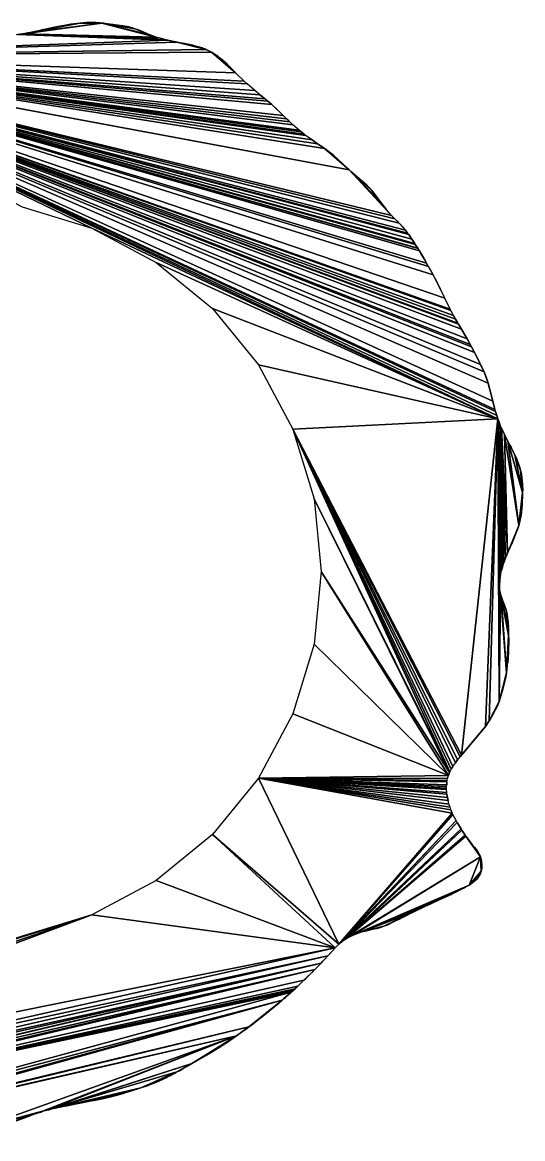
# Model space of a CAD drawing. Extents: x -96 to 96, y -95 to 93.
# Drawn here: x 12.1 to 95.6, y -94.6 to 91.6 of the extents above; entities that cross this region are included whole.
import ezdxf

# ---------------------------------------------------------------- set-up
doc = ezdxf.new("R2010")
doc.units = 0

msp = doc.modelspace()

# ---------------------------------------------------------------- linework, layer by layer
for points in [[(25.43, 91.46, 96), (12.39, 89.69, 96), (12.18, 89.66, 96)], [(34.43, 89.14, 96), (25.43, 91.46, 96), (12.18, 89.66, 96)], [(25.43, 91.46, 96), (13.43, 89.87, 96), (12.39, 89.69, 96)], [(25.43, 91.46, 96), (21.48, 91.41, 96), (13.43, 89.87, 96)], [(21.48, 91.41, 96), (19.37, 91.1, 96), (13.43, 89.87, 96)], [(21.48, 91.41, 96), (20.96, 91.35, 96), (19.37, 91.1, 96)], [(20.96, 91.35, 96), (20.44, 91.28, 96), (19.37, 91.1, 96)], [(20.44, 91.28, 96), (20.21, 91.26, 96), (19.37, 91.1, 96)], [(20.21, 91.26, 96), (20.01, 91.23, 96), (19.37, 91.1, 96)], [(20.96, 91.35, 96), (20.74, 91.33, 96), (20.44, 91.28, 96)], [(21.48, 91.41, 96), (21.26, 91.4, 96), (20.96, 91.35, 96)], [(23.57, 91.56, 96), (22.53, 91.52, 96), (21.48, 91.41, 96)], [(25.43, 91.46, 96), (23.57, 91.56, 96), (21.48, 91.41, 96)], [(22.53, 91.52, 96), (22, 91.47, 96), (21.48, 91.41, 96)], [(22, 91.47, 96), (21.78, 91.45, 96), (21.48, 91.41, 96)], [(22.53, 91.52, 96), (22.3, 91.51, 96), (22, 91.47, 96)], [(23.57, 91.56, 96), (23.05, 91.55, 96), (22.53, 91.52, 96)], [(23.05, 91.55, 96), (22.83, 91.55, 96), (22.53, 91.52, 96)], [(23.57, 91.56, 96), (23.35, 91.57, 96), (23.05, 91.55, 96)], [(24.09, 91.56, 96), (23.87, 91.59, 96), (23.57, 91.56, 96)], [(24.61, 91.53, 96), (24.09, 91.56, 96), (23.57, 91.56, 96)], [(25.43, 91.46, 96), (24.61, 91.53, 96), (23.57, 91.56, 96)], [(24.61, 91.53, 96), (24.39, 91.56, 96), (24.09, 91.56, 96)], [(25.12, 91.49, 96), (24.91, 91.52, 96), (24.61, 91.53, 96)], [(25.43, 91.46, 96), (25.12, 91.49, 96), (24.61, 91.53, 96)], [(26.18, 91.36, 96), (25.75, 91.43, 96), (25.43, 91.46, 96)], [(26.78, 91.28, 96), (26.18, 91.36, 96), (25.43, 91.46, 96)], [(29.26, 90.93, 96), (26.78, 91.28, 96), (25.43, 91.46, 96)], [(30.89, 90.53, 96), (29.26, 90.93, 96), (25.43, 91.46, 96)], [(33.41, 89.52, 96), (30.89, 90.53, 96), (25.43, 91.46, 96)], [(34.34, 89.17, 96), (33.41, 89.52, 96), (25.43, 91.46, 96)], [(34.43, 89.14, 96), (34.34, 89.17, 96), (25.43, 91.46, 96)], [(29.26, 90.93, 96), (28.88, 90.99, 96), (26.78, 91.28, 96)], [(36.39, 88.6, 96), (11.33, 89.55, 96), (-35.1, 86.02, 96)], [(36.16, 88.66, 96), (11.75, 89.6, 96), (11.33, 89.55, 96)], [(36.39, 88.6, 96), (36.16, 88.66, 96), (11.33, 89.55, 96)], [(35.13, 88.93, 96), (12.18, 89.66, 96), (11.75, 89.6, 96)], [(36.16, 88.66, 96), (35.13, 88.93, 96), (11.75, 89.6, 96)], [(35.13, 88.93, 96), (34.43, 89.14, 96), (12.18, 89.66, 96)], [(13.43, 89.87, 96), (13.04, 89.81, 96), (12.39, 89.69, 96)], [(13.04, 89.81, 96), (12.78, 89.77, 96), (12.39, 89.69, 96)], [(19.37, 91.1, 96), (14.94, 90.19, 96), (13.43, 89.87, 96)], [(19.37, 91.1, 96), (16.03, 90.43, 96), (14.94, 90.19, 96)], [(16.03, 90.43, 96), (15.05, 90.22, 96), (14.94, 90.19, 96)], [(16.03, 90.43, 96), (15.41, 90.31, 96), (15.05, 90.22, 96)], [(15.41, 90.31, 96), (15.3, 90.29, 96), (15.05, 90.22, 96)], [(19.37, 91.1, 96), (18.73, 91, 96), (16.03, 90.43, 96)], [(18.73, 91, 96), (17.52, 90.77, 96), (16.03, 90.43, 96)], [(17.52, 90.77, 96), (17.01, 90.66, 96), (16.03, 90.43, 96)], [(19.37, 91.1, 96), (19.17, 91.08, 96), (18.73, 91, 96)], [(29.89, 90.81, 96), (29.61, 90.87, 96), (29.26, 90.93, 96)], [(30.89, 90.53, 96), (29.89, 90.81, 96), (29.26, 90.93, 96)], [(30.89, 90.53, 96), (30.65, 90.61, 96), (29.89, 90.81, 96)], [(31.61, 90.29, 96), (31.14, 90.46, 96), (30.89, 90.53, 96)], [(33, 89.69, 96), (31.61, 90.29, 96), (30.89, 90.53, 96)], [(33.41, 89.52, 96), (33, 89.69, 96), (30.89, 90.53, 96)], [(33, 89.69, 96), (31.82, 90.21, 96), (31.61, 90.29, 96)], [(34.34, 89.17, 96), (34.31, 89.19, 96), (33.41, 89.52, 96)], [(37.92, 88.27, 96), (36.39, 88.6, 96), (-35.1, 86.02, 96)], [(42.75, 87.07, 96), (37.92, 88.27, 96), (-35.1, 86.02, 96)], [(36.16, 88.66, 96), (35.76, 88.78, 96), (35.13, 88.93, 96)], [(37.07, 88.47, 96), (36.92, 88.51, 96), (36.39, 88.6, 96)], [(37.62, 88.34, 96), (37.07, 88.47, 96), (36.39, 88.6, 96)], [(37.92, 88.27, 96), (37.62, 88.34, 96), (36.39, 88.6, 96)], [(37.92, 88.27, 96), (37.78, 88.31, 96), (37.62, 88.34, 96)], [(39.3, 88, 96), (39.18, 88.03, 96), (37.92, 88.27, 96)], [(40.87, 87.69, 96), (39.3, 88, 96), (37.92, 88.27, 96)], [(42.32, 87.24, 96), (40.87, 87.69, 96), (37.92, 88.27, 96)], [(42.75, 87.07, 96), (42.32, 87.24, 96), (37.92, 88.27, 96)], [(39.75, 87.92, 96), (39.41, 87.99, 96), (39.3, 88, 96)], [(40.87, 87.69, 96), (39.75, 87.92, 96), (39.3, 88, 96)], [(40.57, 87.76, 96), (39.97, 87.88, 96), (39.75, 87.92, 96)], [(40.87, 87.69, 96), (40.57, 87.76, 96), (39.75, 87.92, 96)], [(41.54, 87.49, 96), (41.09, 87.63, 96), (40.87, 87.69, 96)], [(42.14, 87.32, 96), (41.54, 87.49, 96), (40.87, 87.69, 96)], [(42.32, 87.24, 96), (42.14, 87.32, 96), (40.87, 87.69, 96)], [(66.66, 66.99, 96), (-35.63, 86.01, 96), (-36.15, 86.1, 96)], [(73.75, 59.39, 96), (66.66, 66.99, 96), (-36.15, 86.1, 96)], [(74.3, 58.82, 96), (73.75, 59.39, 96), (-36.15, 86.1, 96)], [(75, 58.11, 96), (74.3, 58.82, 96), (-36.15, 86.1, 96)], [(76.05, 56.91, 96), (75, 58.11, 96), (-36.15, 86.1, 96)], [(76.4, 56.45, 96), (76.05, 56.91, 96), (-36.15, 86.1, 96)], [(76.59, 56.19, 96), (76.4, 56.45, 96), (-36.15, 86.1, 96)], [(77.14, 55.44, 96), (76.59, 56.19, 96), (-36.15, 86.1, 96)], [(77.61, 54.7, 96), (77.14, 55.44, 96), (-36.15, 86.1, 96)], [(77.7, 54.56, 96), (77.61, 54.7, 96), (-36.15, 86.1, 96)], [(78.12, 53.92, 96), (77.7, 54.56, 96), (-36.15, 86.1, 96)], [(78.16, 53.85, 96), (78.12, 53.92, 96), (-36.15, 86.1, 96)], [(78.38, 53.47, 96), (78.16, 53.85, 96), (-36.15, 86.1, 96)], [(79.57, 51.42, 96), (78.38, 53.47, 96), (-36.15, 86.1, 96)], [(79.89, 50.86, 96), (79.57, 51.42, 96), (-36.15, 86.1, 96)], [(80.68, 49.48, 96), (79.89, 50.86, 96), (-36.15, 86.1, 96)], [(82.62, 45.57, 96), (80.68, 49.48, 96), (-36.15, 86.1, 96)], [(83.51, 43.74, 96), (82.62, 45.57, 96), (-36.15, 86.1, 96)], [(83.63, 43.51, 96), (83.51, 43.74, 96), (-36.15, 86.1, 96)], [(84.08, 42.69, 96), (83.63, 43.51, 96), (-36.15, 86.1, 96)], [(84.43, 42.1, 96), (84.08, 42.69, 96), (-36.15, 86.1, 96)], [(84.81, 41.41, 96), (84.43, 42.1, 96), (-36.15, 86.1, 96)], [(84.89, 41.27, 96), (84.81, 41.41, 96), (-36.15, 86.1, 96)], [(85.41, 40.43, 96), (84.89, 41.27, 96), (-36.15, 86.1, 96)], [(86.34, 38.79, 96), (85.41, 40.43, 96), (-36.15, 86.1, 96)], [(86.87, 37.84, 96), (86.34, 38.79, 96), (-36.15, 86.1, 96)], [(87.09, 37.46, 96), (86.87, 37.84, 96), (-36.15, 86.1, 96)], [(87.58, 36.51, 96), (87.09, 37.46, 96), (-36.15, 86.1, 96)], [(88.59, 34.53, 96), (87.58, 36.51, 96), (-36.15, 86.1, 96)], [(89.18, 33.3, 96), (88.59, 34.53, 96), (-36.15, 86.1, 96)], [(89.85, 31.43, 96), (89.18, 33.3, 96), (-36.15, 86.1, 96)], [(90.61, 28.38, 96), (89.85, 31.43, 96), (-36.15, 86.1, 96)], [(90.96, 27.03, 96), (90.61, 28.38, 96), (-36.15, 86.1, 96)], [(91.07, 26.68, 96), (90.96, 27.03, 96), (-36.15, 86.1, 96)], [(91.29, 25.99, 96), (91.07, 26.68, 96), (-36.15, 86.1, 96)], [(91.47, 25.47, 96), (91.29, 25.99, 96), (-36.15, 86.1, 96)], [(23.73, 57.28, 96), (91.47, 25.47, 96), (-36.15, 86.1, 96)], [(12.1, 60.81, 96), (23.73, 57.28, 96), (-36.15, 86.1, 96)], [(49.16, 81.78, 96), (-35.33, 86.01, 96), (-35.63, 86.01, 96)], [(49.66, 81.31, 96), (49.16, 81.78, 96), (-35.63, 86.01, 96)], [(50.92, 80.2, 96), (49.66, 81.31, 96), (-35.63, 86.01, 96)], [(51.74, 79.52, 96), (50.92, 80.2, 96), (-35.63, 86.01, 96)], [(52.57, 78.84, 96), (51.74, 79.52, 96), (-35.63, 86.01, 96)], [(53.09, 78.42, 96), (52.57, 78.84, 96), (-35.63, 86.01, 96)], [(53.74, 77.87, 96), (53.09, 78.42, 96), (-35.63, 86.01, 96)], [(55.67, 76.06, 96), (53.74, 77.87, 96), (-35.63, 86.01, 96)], [(56.23, 75.51, 96), (55.67, 76.06, 96), (-35.63, 86.01, 96)], [(56.74, 74.99, 96), (56.23, 75.51, 96), (-35.63, 86.01, 96)], [(57.27, 74.49, 96), (56.74, 74.99, 96), (-35.63, 86.01, 96)], [(58.31, 73.58, 96), (57.27, 74.49, 96), (-35.63, 86.01, 96)], [(58.64, 73.32, 96), (58.31, 73.58, 96), (-35.63, 86.01, 96)], [(59.15, 72.93, 96), (58.64, 73.32, 96), (-35.63, 86.01, 96)], [(59.39, 72.74, 96), (59.15, 72.93, 96), (-35.63, 86.01, 96)], [(60.5, 71.97, 96), (59.39, 72.74, 96), (-35.63, 86.01, 96)], [(61.38, 71.35, 96), (60.5, 71.97, 96), (-35.63, 86.01, 96)], [(62.53, 70.53, 96), (61.38, 71.35, 96), (-35.63, 86.01, 96)], [(66.66, 66.99, 96), (62.53, 70.53, 96), (-35.63, 86.01, 96)], [(43.7, 86.62, 96), (-35.1, 86.02, 96), (-35.33, 86.01, 96)], [(47.72, 83.19, 96), (43.7, 86.62, 96), (-35.33, 86.01, 96)], [(49.16, 81.78, 96), (47.72, 83.19, 96), (-35.33, 86.01, 96)], [(43.7, 86.62, 96), (42.75, 87.07, 96), (-35.1, 86.02, 96)], [(42.75, 87.07, 96), (42.6, 87.14, 96), (42.32, 87.24, 96)], [(43.14, 86.91, 96), (42.88, 87.02, 96), (42.75, 87.07, 96)], [(43.7, 86.62, 96), (43.14, 86.91, 96), (42.75, 87.07, 96)], [(44.45, 86.12, 96), (44.21, 86.29, 96), (43.7, 86.62, 96)], [(45.06, 85.67, 96), (44.45, 86.12, 96), (43.7, 86.62, 96)], [(46.18, 84.71, 96), (45.06, 85.67, 96), (43.7, 86.62, 96)], [(47.72, 83.19, 96), (46.18, 84.71, 96), (43.7, 86.62, 96)], [(45.06, 85.67, 96), (44.74, 85.93, 96), (44.45, 86.12, 96)], [(45.58, 85.25, 96), (45.2, 85.58, 96), (45.06, 85.67, 96)], [(46.18, 84.71, 96), (45.58, 85.25, 96), (45.06, 85.67, 96)], [(46.18, 84.71, 96), (45.74, 85.11, 96), (45.58, 85.25, 96)], [(46.39, 84.52, 96), (46.28, 84.62, 96), (46.18, 84.71, 96)], [(47.72, 83.19, 96), (46.39, 84.52, 96), (46.18, 84.71, 96)], [(47.72, 83.19, 96), (47.1, 83.83, 96), (46.39, 84.52, 96)], [(52.57, 78.84, 96), (52.16, 79.19, 96), (51.74, 79.52, 96)], [(53.74, 77.87, 96), (53.18, 78.36, 96), (53.09, 78.42, 96)], [(55.51, 76.24, 96), (54.67, 77.05, 96), (53.74, 77.87, 96)], [(55.67, 76.06, 96), (55.51, 76.24, 96), (53.74, 77.87, 96)], [(56.23, 75.51, 96), (56.17, 75.57, 96), (55.67, 76.06, 96)], [(56.74, 74.99, 96), (56.46, 75.28, 96), (56.23, 75.51, 96)], [(59.15, 72.93, 96), (58.98, 73.07, 96), (58.64, 73.32, 96)], [(60.94, 71.68, 96), (60.7, 71.84, 96), (60.5, 71.97, 96)], [(61.38, 71.35, 96), (60.94, 71.68, 96), (60.5, 71.97, 96)], [(62.09, 70.86, 96), (62.04, 70.9, 96), (61.38, 71.35, 96)], [(62.53, 70.53, 96), (62.09, 70.86, 96), (61.38, 71.35, 96)], [(62.86, 70.31, 96), (62.69, 70.43, 96), (62.53, 70.53, 96)], [(66.66, 66.99, 96), (62.86, 70.31, 96), (62.53, 70.53, 96)], [(64.1, 69.36, 96), (63.51, 69.82, 96), (62.86, 70.31, 96)], [(66.66, 66.99, 96), (64.1, 69.36, 96), (62.86, 70.31, 96)], [(65.68, 67.95, 96), (64.74, 68.82, 96), (64.1, 69.36, 96)], [(66.66, 66.99, 96), (65.68, 67.95, 96), (64.1, 69.36, 96)], [(66.66, 66.99, 96), (66.54, 67.12, 96), (65.68, 67.95, 96)], [(67.29, 66.42, 96), (66.95, 66.73, 96), (66.66, 66.99, 96)], [(72.16, 61.26, 96), (67.29, 66.42, 96), (66.66, 66.99, 96)], [(72.81, 60.44, 96), (72.16, 61.26, 96), (66.66, 66.99, 96)], [(72.95, 60.27, 96), (72.81, 60.44, 96), (66.66, 66.99, 96)], [(73.75, 59.39, 96), (72.95, 60.27, 96), (66.66, 66.99, 96)], [(70.43, 63.55, 96), (67.73, 66.04, 96), (67.29, 66.42, 96)], [(72.16, 61.26, 96), (70.43, 63.55, 96), (67.29, 66.42, 96)], [(68.8, 65.13, 96), (68.45, 65.43, 96), (67.73, 66.04, 96)], [(69.59, 64.42, 96), (68.8, 65.13, 96), (67.73, 66.04, 96)], [(70.43, 63.55, 96), (69.59, 64.42, 96), (67.73, 66.04, 96)], [(69.28, 64.72, 96), (69.05, 64.93, 96), (68.8, 65.13, 96)], [(69.59, 64.42, 96), (69.28, 64.72, 96), (68.8, 65.13, 96)], [(70.2, 63.8, 96), (69.81, 64.21, 96), (69.59, 64.42, 96)], [(70.43, 63.55, 96), (70.2, 63.8, 96), (69.59, 64.42, 96)], [(71.07, 62.72, 96), (70.82, 63.05, 96), (70.43, 63.55, 96)], [(71.41, 62.26, 96), (71.07, 62.72, 96), (70.43, 63.55, 96)], [(72.16, 61.26, 96), (71.41, 62.26, 96), (70.43, 63.55, 96)], [(72.81, 60.44, 96), (72.38, 60.98, 96), (72.16, 61.26, 96)], [(75, 58.11, 96), (74.82, 58.29, 96), (74.3, 58.82, 96)], [(75.76, 57.3, 96), (75.22, 57.89, 96), (75, 58.11, 96)], [(76.05, 56.91, 96), (75.76, 57.3, 96), (75, 58.11, 96)], [(23.73, 57.28, 96), (34.45, 51.55, 96), (91.47, 25.47, 96)], [(76.4, 56.45, 96), (76.16, 56.78, 96), (76.05, 56.91, 96)], [(76.59, 56.19, 96), (76.55, 56.26, 96), (76.4, 56.45, 96)], [(77.14, 55.44, 96), (76.68, 56.08, 96), (76.59, 56.19, 96)], [(77.46, 54.96, 96), (77.28, 55.23, 96), (77.14, 55.44, 96)], [(77.61, 54.7, 96), (77.46, 54.96, 96), (77.14, 55.44, 96)], [(78.12, 53.92, 96), (77.98, 54.14, 96), (77.7, 54.56, 96)], [(79.34, 51.86, 96), (78.64, 53.06, 96), (78.38, 53.47, 96)], [(79.57, 51.42, 96), (79.34, 51.86, 96), (78.38, 53.47, 96)], [(34.45, 51.55, 96), (43.84, 43.84, 96), (91.47, 25.47, 96)], [(80.68, 49.48, 96), (80.02, 50.63, 96), (79.89, 50.86, 96)], [(82.6, 45.61, 96), (81.28, 48.34, 96), (80.68, 49.48, 96)], [(82.62, 45.57, 96), (82.6, 45.61, 96), (80.68, 49.48, 96)], [(43.84, 43.84, 96), (51.55, 34.45, 96), (91.47, 25.47, 96)], [(84.43, 42.1, 96), (84.17, 42.54, 96), (84.08, 42.69, 96)], [(84.56, 41.87, 96), (84.45, 42.06, 96), (84.43, 42.1, 96)], [(84.81, 41.41, 96), (84.56, 41.87, 96), (84.43, 42.1, 96)], [(85.41, 40.43, 96), (85.23, 40.72, 96), (84.89, 41.27, 96)], [(86.18, 39.09, 96), (85.47, 40.32, 96), (85.41, 40.43, 96)], [(86.34, 38.79, 96), (86.18, 39.09, 96), (85.41, 40.43, 96)], [(86.87, 37.84, 96), (86.64, 38.29, 96), (86.34, 38.79, 96)], [(87.09, 37.46, 96), (86.96, 37.69, 96), (86.87, 37.84, 96)], [(87.21, 37.24, 96), (87.14, 37.36, 96), (87.09, 37.46, 96)], [(87.58, 36.51, 96), (87.21, 37.24, 96), (87.09, 37.46, 96)], [(88.29, 35.16, 96), (87.59, 36.5, 96), (87.58, 36.51, 96)], [(88.46, 34.82, 96), (88.29, 35.16, 96), (87.58, 36.51, 96)], [(88.59, 34.53, 96), (88.46, 34.82, 96), (87.58, 36.51, 96)], [(51.55, 34.45, 96), (57.28, 23.73, 96), (91.47, 25.47, 96)], [(88.99, 33.71, 96), (88.77, 34.18, 96), (88.59, 34.53, 96)], [(89.18, 33.3, 96), (88.99, 33.71, 96), (88.59, 34.53, 96)], [(89.59, 32.24, 96), (89.36, 32.85, 96), (89.18, 33.3, 96)], [(89.85, 31.43, 96), (89.59, 32.24, 96), (89.18, 33.3, 96)], [(89.85, 31.43, 96), (89.78, 31.73, 96), (89.59, 32.24, 96)], [(89.99, 30.91, 96), (89.92, 31.21, 96), (89.85, 31.43, 96)], [(90.25, 29.9, 96), (89.99, 30.91, 96), (89.85, 31.43, 96)], [(90.61, 28.38, 96), (90.25, 29.9, 96), (89.85, 31.43, 96)], [(90.25, 29.9, 96), (90.18, 30.2, 96), (89.99, 30.91, 96)], [(90.45, 29.04, 96), (90.39, 29.34, 96), (90.25, 29.9, 96)], [(90.61, 28.38, 96), (90.45, 29.04, 96), (90.25, 29.9, 96)], [(90.96, 27.03, 96), (90.72, 27.97, 96), (90.61, 28.38, 96)], [(91.29, 25.99, 96), (91.24, 26.16, 96), (91.07, 26.68, 96)], [(57.28, 23.73, 96), (85.39, -30.62, 96), (91.47, 25.47, 96)], [(85.39, -30.62, 96), (89.38, -25.83, 96), (91.47, 25.47, 96)], [(89.38, -25.83, 96), (90, -24.93, 96), (91.47, 25.47, 96)], [(90, -24.93, 96), (91.67, -21.69, 96), (91.47, 25.47, 96)], [(91.47, 25.47, 96), (91.37, 25.77, 96), (91.29, 25.99, 96)], [(91.81, 24.59, 96), (91.72, 24.84, 96), (91.47, 25.47, 96)], [(92.48, 1.46, 96), (91.81, 24.59, 96), (91.47, 25.47, 96)], [(92.37, 1.16, 96), (92.48, 1.46, 96), (91.47, 25.47, 96)], [(92.31, 0.94, 96), (92.37, 1.16, 96), (91.47, 25.47, 96)], [(92.1, 0.17, 96), (92.31, 0.94, 96), (91.47, 25.47, 96)], [(91.93, -0.63, 96), (92.1, 0.17, 96), (91.47, 25.47, 96)], [(91.84, -1.14, 96), (91.93, -0.63, 96), (91.47, 25.47, 96)], [(91.78, -1.82, 96), (91.84, -1.14, 96), (91.47, 25.47, 96)], [(91.76, -1.97, 96), (91.78, -1.82, 96), (91.47, 25.47, 96)], [(91.76, -2.41, 96), (91.76, -1.97, 96), (91.47, 25.47, 96)], [(91.76, -2.71, 96), (91.76, -2.41, 96), (91.47, 25.47, 96)], [(91.67, -21.69, 96), (91.76, -2.71, 96), (91.47, 25.47, 96)], [(92.77, 2.26, 96), (92.08, 23.9, 96), (91.81, 24.59, 96)], [(92.48, 1.46, 96), (92.77, 2.26, 96), (91.81, 24.59, 96)], [(57.28, 23.73, 96), (60.81, 12.1, 96), (83.45, -33.44, 96)], [(57.28, 23.73, 96), (83.45, -33.44, 96), (83.67, -32.98, 96)], [(57.28, 23.73, 96), (83.67, -32.98, 96), (83.96, -32.54, 96)], [(57.28, 23.73, 96), (83.96, -32.54, 96), (84.38, -31.9, 96)], [(57.28, 23.73, 96), (84.38, -31.9, 96), (84.74, -31.42, 96)], [(57.28, 23.73, 96), (84.74, -31.42, 96), (85.16, -30.9, 96)], [(57.28, 23.73, 96), (85.16, -30.9, 96), (85.39, -30.62, 96)], [(92.56, 22.86, 96), (92.17, 23.72, 96), (92.08, 23.9, 96)], [(93.07, 3.03, 96), (92.56, 22.86, 96), (92.08, 23.9, 96)], [(92.77, 2.26, 96), (93.07, 3.03, 96), (92.08, 23.9, 96)], [(93.12, 21.74, 96), (92.69, 22.6, 96), (92.56, 22.86, 96)], [(94.97, 7.68, 96), (93.12, 21.74, 96), (92.56, 22.86, 96)], [(93.07, 3.03, 96), (94.97, 7.68, 96), (92.56, 22.86, 96)], [(92.91, 22.18, 96), (92.8, 22.42, 96), (92.69, 22.6, 96)], [(93.12, 21.74, 96), (92.91, 22.18, 96), (92.69, 22.6, 96)], [(93.42, 21.17, 96), (93.29, 21.45, 96), (93.12, 21.74, 96)], [(94.32, 19.42, 96), (93.42, 21.17, 96), (93.12, 21.74, 96)], [(95.6, 13.17, 96), (94.32, 19.42, 96), (93.12, 21.74, 96)], [(94.97, 7.68, 96), (95.6, 13.17, 96), (93.12, 21.74, 96)], [(93.72, 20.61, 96), (93.55, 20.94, 96), (93.42, 21.17, 96)], [(93.75, 20.55, 96), (93.72, 20.61, 96), (93.42, 21.17, 96)], [(94.32, 19.42, 96), (93.75, 20.55, 96), (93.42, 21.17, 96)], [(94.32, 19.42, 96), (94.2, 19.68, 96), (93.75, 20.55, 96)], [(94.56, 18.91, 96), (94.4, 19.25, 96), (94.32, 19.42, 96)], [(94.99, 17.77, 96), (94.56, 18.91, 96), (94.32, 19.42, 96)], [(95.27, 16.82, 96), (94.99, 17.77, 96), (94.32, 19.42, 96)], [(95.6, 13.17, 96), (95.27, 16.82, 96), (94.32, 19.42, 96)], [(94.99, 17.77, 96), (94.69, 18.6, 96), (94.56, 18.91, 96)], [(95.13, 17.34, 96), (95.05, 17.64, 96), (94.99, 17.77, 96)], [(95.27, 16.82, 96), (95.13, 17.34, 96), (94.99, 17.77, 96)], [(95.27, 16.82, 96), (95.2, 17.12, 96), (95.13, 17.34, 96)], [(95.39, 16.22, 96), (95.32, 16.6, 96), (95.27, 16.82, 96)], [(95.58, 14.51, 96), (95.39, 16.22, 96), (95.27, 16.82, 96)], [(95.6, 13.17, 96), (95.58, 14.51, 96), (95.27, 16.82, 96)], [(95.58, 14.51, 96), (95.51, 15.33, 96), (95.39, 16.22, 96)], [(94.97, 7.68, 96), (95.37, 9.43, 96), (95.6, 13.17, 96)], [(95.37, 9.43, 96), (95.54, 11.08, 96), (95.6, 13.17, 96)], [(95.54, 11.08, 96), (95.59, 12.12, 96), (95.6, 13.17, 96)], [(95.61, 13.47, 96), (95.6, 14.11, 96), (95.58, 14.51, 96)], [(95.6, 13.17, 96), (95.61, 13.47, 96), (95.58, 14.51, 96)], [(95.59, 12.12, 96), (95.6, 12.87, 96), (95.6, 13.17, 96)], [(60.81, 12.1, 96), (62, 0, 96), (83.4, -33.55, 96)], [(60.81, 12.1, 96), (83.4, -33.55, 96), (83.45, -33.44, 96)], [(94.97, 7.68, 96), (95.1, 8.1, 96), (95.37, 9.43, 96)], [(95.1, 8.1, 96), (95.17, 8.4, 96), (95.37, 9.43, 96)], [(95.37, 9.43, 96), (95.46, 10.03, 96), (95.54, 11.08, 96)], [(93.07, 3.03, 96), (93.51, 4.07, 96), (94.97, 7.68, 96)], [(93.51, 4.07, 96), (94.06, 5.34, 96), (94.97, 7.68, 96)], [(94.06, 5.34, 96), (94.36, 6.04, 96), (94.97, 7.68, 96)], [(94.36, 6.04, 96), (94.81, 7.19, 96), (94.97, 7.68, 96)], [(94.81, 7.19, 96), (94.87, 7.36, 96), (94.97, 7.68, 96)], [(94.97, 7.68, 96), (95.06, 7.95, 96), (95.1, 8.1, 96)], [(94.06, 5.34, 96), (94.21, 5.67, 96), (94.36, 6.04, 96)], [(94.21, 5.67, 96), (94.34, 5.95, 96), (94.36, 6.04, 96)], [(94.36, 6.04, 96), (94.63, 6.68, 96), (94.81, 7.19, 96)], [(93.07, 3.03, 96), (93.31, 3.55, 96), (93.51, 4.07, 96)], [(93.31, 3.55, 96), (93.4, 3.77, 96), (93.51, 4.07, 96)], [(93.51, 4.07, 96), (93.72, 4.52, 96), (94.06, 5.34, 96)], [(93.72, 4.52, 96), (93.97, 5.12, 96), (94.06, 5.34, 96)], [(92.48, 1.46, 96), (92.57, 1.68, 96), (92.77, 2.26, 96)], [(92.77, 2.26, 96), (92.87, 2.51, 96), (93.07, 3.03, 96)], [(92.87, 2.51, 96), (92.88, 2.52, 96), (93.07, 3.03, 96)], [(92.88, 2.52, 96), (92.97, 2.73, 96), (93.07, 3.03, 96)], [(62, 0, 96), (60.81, -12.1, 96), (83.21, -34.03, 96)], [(62, 0, 96), (83.21, -34.03, 96), (83.4, -33.55, 96)], [(92.1, 0.17, 96), (92.2, 0.51, 96), (92.31, 0.94, 96)], [(92.2, 0.51, 96), (92.25, 0.69, 96), (92.31, 0.94, 96)], [(91.67, -21.69, 96), (91.82, -3.24, 96), (91.76, -2.71, 96)], [(91.67, -21.69, 96), (91.92, -3.76, 96), (91.82, -3.24, 96)], [(91.92, -3.76, 96), (91.87, -3.46, 96), (91.82, -3.24, 96)], [(91.67, -21.69, 96), (92.89, -16.88, 96), (91.92, -3.76, 96)], [(92.89, -16.88, 96), (92.01, -4.06, 96), (91.92, -3.76, 96)], [(93.27, -10.65, 96), (92.09, -4.28, 96), (92.01, -4.06, 96)], [(92.89, -16.88, 96), (93.27, -10.65, 96), (92.01, -4.06, 96)], [(92.27, -4.8, 96), (92.18, -4.51, 96), (92.09, -4.28, 96)], [(93.27, -10.65, 96), (92.27, -4.8, 96), (92.09, -4.28, 96)], [(92.57, -5.62, 96), (92.47, -5.32, 96), (92.27, -4.8, 96)], [(92.84, -6.37, 96), (92.57, -5.62, 96), (92.27, -4.8, 96)], [(93.27, -10.65, 96), (92.84, -6.37, 96), (92.27, -4.8, 96)], [(92.71, -5.99, 96), (92.66, -5.84, 96), (92.57, -5.62, 96)], [(92.84, -6.37, 96), (92.71, -5.99, 96), (92.57, -5.62, 96)], [(92.84, -6.37, 96), (92.79, -6.22, 96), (92.71, -5.99, 96)], [(93.02, -7.19, 96), (92.97, -6.89, 96), (92.84, -6.37, 96)], [(93.09, -7.71, 96), (93.02, -7.19, 96), (92.84, -6.37, 96)], [(93.19, -8.6, 96), (93.09, -7.71, 96), (92.84, -6.37, 96)], [(93.27, -10.65, 96), (93.19, -8.6, 96), (92.84, -6.37, 96)], [(93.09, -7.71, 96), (93.07, -7.41, 96), (93.02, -7.19, 96)], [(93.19, -8.45, 96), (93.15, -8.08, 96), (93.09, -7.71, 96)], [(93.19, -8.6, 96), (93.19, -8.45, 96), (93.09, -7.71, 96)], [(93.24, -9.2, 96), (93.24, -8.98, 96), (93.19, -8.6, 96)], [(93.27, -10, 96), (93.24, -9.2, 96), (93.19, -8.6, 96)], [(93.27, -10.65, 96), (93.27, -10, 96), (93.19, -8.6, 96)], [(92.89, -16.88, 96), (93.04, -15.76, 96), (93.27, -10.65, 96)], [(93.04, -15.76, 96), (93.12, -15.24, 96), (93.27, -10.65, 96)], [(93.12, -15.24, 96), (93.17, -14.46, 96), (93.27, -10.65, 96)], [(93.17, -14.46, 96), (93.22, -13.45, 96), (93.27, -10.65, 96)], [(93.22, -13.45, 96), (93.28, -11.29, 96), (93.27, -10.65, 96)], [(93.27, -10.65, 96), (93.27, -10.02, 96), (93.27, -10, 96)], [(93.28, -11.29, 96), (93.28, -11.06, 96), (93.27, -10.65, 96)], [(60.81, -12.1, 96), (57.28, -23.73, 96), (83.21, -34.03, 96)], [(93.22, -13.45, 96), (93.25, -13, 96), (93.28, -11.29, 96)], [(93.22, -13.45, 96), (93.24, -13.3, 96), (93.25, -13, 96)], [(93.25, -13, 96), (93.28, -12.06, 96), (93.28, -11.29, 96)], [(93.12, -15.24, 96), (93.14, -15.02, 96), (93.17, -14.46, 96)], [(93.14, -15.02, 96), (93.16, -14.72, 96), (93.17, -14.46, 96)], [(93.17, -14.46, 96), (93.21, -14.14, 96), (93.22, -13.45, 96)], [(93.21, -14.14, 96), (93.22, -13.75, 96), (93.22, -13.45, 96)], [(92.89, -16.88, 96), (92.99, -16.28, 96), (93.04, -15.76, 96)], [(91.67, -21.69, 96), (92.31, -19.65, 96), (92.89, -16.88, 96)], [(92.31, -19.65, 96), (92.73, -17.85, 96), (92.89, -16.88, 96)], [(92.31, -19.65, 96), (92.37, -19.41, 96), (92.73, -17.85, 96)], [(92.73, -17.85, 96), (92.86, -17.1, 96), (92.89, -16.88, 96)], [(91.67, -21.69, 96), (91.82, -21.24, 96), (92.31, -19.65, 96)], [(91.82, -21.24, 96), (91.92, -20.98, 96), (92.31, -19.65, 96)], [(90, -24.93, 96), (90.3, -24.48, 96), (91.67, -21.69, 96)], [(90.3, -24.48, 96), (90.52, -24.11, 96), (91.67, -21.69, 96)], [(90.52, -24.11, 96), (90.82, -23.56, 96), (91.67, -21.69, 96)], [(90.82, -23.56, 96), (91.08, -23.07, 96), (91.67, -21.69, 96)], [(91.08, -23.07, 96), (91.33, -22.54, 96), (91.67, -21.69, 96)], [(91.33, -22.54, 96), (91.55, -22.02, 96), (91.67, -21.69, 96)], [(91.33, -22.54, 96), (91.33, -22.54, 96), (91.67, -21.69, 96)], [(91.67, -21.69, 96), (91.73, -21.54, 96), (91.82, -21.24, 96)], [(83.21, -34.03, 96), (57.28, -23.73, 96), (51.55, -34.45, 96)], [(90.52, -24.11, 96), (90.78, -23.65, 96), (90.82, -23.56, 96)], [(91.08, -23.07, 96), (91.14, -22.96, 96), (91.33, -22.54, 96)], [(85.39, -30.62, 96), (88.15, -27.35, 96), (89.38, -25.83, 96)], [(88.15, -27.35, 96), (88.61, -26.79, 96), (89.38, -25.83, 96)], [(88.61, -26.79, 96), (88.64, -26.76, 96), (89.38, -25.83, 96)], [(89.38, -25.83, 96), (89.75, -25.3, 96), (90, -24.93, 96)], [(89.38, -25.83, 96), (89.7, -25.38, 96), (89.75, -25.3, 96)], [(89.75, -25.3, 96), (89.86, -25.15, 96), (90, -24.93, 96)], [(90, -24.93, 96), (90.21, -24.63, 96), (90.3, -24.48, 96)], [(85.39, -30.62, 96), (88.09, -27.44, 96), (88.15, -27.35, 96)], [(84.38, -31.9, 96), (84.67, -31.52, 96), (84.74, -31.42, 96)], [(84.74, -31.42, 96), (84.91, -31.23, 96), (85.16, -30.9, 96)], [(85.16, -30.9, 96), (85.26, -30.77, 96), (85.39, -30.62, 96)], [(83.67, -32.98, 96), (83.93, -32.58, 96), (83.96, -32.54, 96)], [(51.55, -34.45, 96), (43.84, -43.84, 96), (64.92, -62.18, 96)], [(83.07, -34.55, 96), (83.21, -34.03, 96), (51.55, -34.45, 96)], [(51.55, -34.45, 96), (64.92, -62.18, 96), (83.87, -40.32, 96)], [(51.55, -34.45, 96), (83.87, -40.32, 96), (83.65, -39.77, 96)], [(83.01, -34.85, 96), (83.07, -34.55, 96), (51.55, -34.45, 96)], [(82.97, -35.07, 96), (83.01, -34.85, 96), (51.55, -34.45, 96)], [(51.55, -34.45, 96), (83.65, -39.77, 96), (83.49, -39.33, 96)], [(51.55, -34.45, 96), (83.49, -39.33, 96), (83.31, -38.78, 96)], [(82.93, -35.59, 96), (82.97, -35.07, 96), (51.55, -34.45, 96)], [(82.9, -35.85, 96), (82.93, -35.59, 96), (51.55, -34.45, 96)], [(51.55, -34.45, 96), (83.31, -38.78, 96), (83.17, -38.2, 96)], [(82.9, -36.11, 96), (82.9, -35.85, 96), (51.55, -34.45, 96)], [(82.91, -36.38, 96), (82.9, -36.11, 96), (51.55, -34.45, 96)], [(51.55, -34.45, 96), (83.17, -38.2, 96), (83.07, -37.68, 96)], [(51.55, -34.45, 96), (83.07, -37.68, 96), (82.97, -37.16, 96)], [(82.94, -36.84, 96), (82.91, -36.38, 96), (51.55, -34.45, 96)], [(82.97, -37.16, 96), (82.94, -36.84, 96), (51.55, -34.45, 96)], [(82.93, -35.59, 96), (82.95, -35.37, 96), (82.97, -35.07, 96)], [(83.21, -34.03, 96), (83.36, -33.66, 96), (83.4, -33.55, 96)], [(83.21, -34.03, 96), (83.32, -33.76, 96), (83.36, -33.66, 96)], [(83.07, -37.68, 96), (83.03, -37.46, 96), (82.97, -37.16, 96)], [(83.17, -38.2, 96), (83.13, -37.98, 96), (83.07, -37.68, 96)], [(83.17, -38.2, 96), (83.16, -38.13, 96), (83.13, -37.98, 96)], [(64.92, -62.18, 96), (83.96, -40.52, 96), (83.87, -40.32, 96)], [(64.92, -62.18, 96), (65.1, -62.01, 96), (83.96, -40.52, 96)], [(65.1, -62.01, 96), (84.5, -41.55, 96), (83.96, -40.52, 96)], [(83.87, -40.32, 96), (83.78, -40.08, 96), (83.65, -39.77, 96)], [(65.1, -62.01, 96), (65.48, -61.69, 96), (84.5, -41.55, 96)], [(65.48, -61.69, 96), (84.68, -41.85, 96), (84.5, -41.55, 96)], [(65.48, -61.69, 96), (65.62, -61.58, 96), (84.68, -41.85, 96)], [(65.62, -61.58, 96), (85.34, -42.93, 96), (84.68, -41.85, 96)], [(85.34, -42.93, 96), (85.22, -42.72, 96), (84.68, -41.85, 96)], [(64.32, -62.78, 96), (43.84, -43.84, 96), (34.45, -51.55, 96)], [(43.84, -43.84, 96), (64.32, -62.78, 96), (64.92, -62.18, 96)], [(65.62, -61.58, 96), (65.93, -61.38, 96), (85.34, -42.93, 96)], [(65.93, -61.38, 96), (85.48, -43.15, 96), (85.34, -42.93, 96)], [(65.93, -61.38, 96), (66.14, -61.25, 96), (85.48, -43.15, 96)], [(66.14, -61.25, 96), (86.01, -43.96, 96), (85.48, -43.15, 96)], [(66.14, -61.25, 96), (66.28, -61.16, 96), (86.01, -43.96, 96)], [(66.28, -61.16, 96), (86.15, -44.16, 96), (86.01, -43.96, 96)], [(66.28, -61.16, 96), (88.55, -47.6, 96), (86.15, -44.16, 96)], [(86.01, -43.96, 96), (85.82, -43.66, 96), (85.48, -43.15, 96)], [(86.01, -43.96, 96), (85.94, -43.84, 96), (85.82, -43.66, 96)], [(86.52, -44.66, 96), (86.39, -44.48, 96), (86.15, -44.16, 96)], [(88.55, -47.6, 96), (86.52, -44.66, 96), (86.15, -44.16, 96)], [(88.55, -47.6, 96), (87.03, -45.32, 96), (86.52, -44.66, 96)], [(88.55, -47.6, 96), (87.52, -45.95, 96), (87.03, -45.32, 96)], [(88.55, -47.6, 96), (87.62, -46.05, 96), (87.52, -45.95, 96)], [(88.12, -46.77, 96), (87.98, -46.55, 96), (87.62, -46.05, 96)], [(88.55, -47.6, 96), (88.12, -46.77, 96), (87.62, -46.05, 96)], [(66.28, -61.16, 96), (67.08, -60.75, 96), (88.55, -47.6, 96)], [(67.08, -60.75, 96), (67.19, -60.69, 96), (88.55, -47.6, 96)], [(67.19, -60.69, 96), (86.67, -52.29, 96), (88.55, -47.6, 96)], [(86.67, -52.29, 96), (88.69, -49.99, 96), (88.55, -47.6, 96)], [(88.55, -47.6, 96), (88.33, -47.07, 96), (88.12, -46.77, 96)], [(88.55, -47.6, 96), (88.46, -47.37, 96), (88.33, -47.07, 96)], [(88.76, -48.32, 96), (88.73, -48.12, 96), (88.55, -47.6, 96)], [(88.82, -48.96, 96), (88.76, -48.32, 96), (88.55, -47.6, 96)], [(88.69, -49.99, 96), (88.82, -48.96, 96), (88.55, -47.6, 96)], [(88.82, -48.96, 96), (88.82, -48.64, 96), (88.76, -48.32, 96)], [(86.67, -52.29, 96), (87.99, -51.25, 96), (88.69, -49.99, 96)], [(87.99, -51.25, 96), (88.51, -50.47, 96), (88.69, -49.99, 96)], [(88.51, -50.47, 96), (88.64, -50.21, 96), (88.69, -49.99, 96)], [(88.69, -49.99, 96), (88.8, -49.46, 96), (88.82, -48.96, 96)], [(88.69, -49.99, 96), (88.78, -49.68, 96), (88.8, -49.46, 96)], [(88.8, -49.46, 96), (88.82, -49.16, 96), (88.82, -48.96, 96)], [(64.32, -62.78, 96), (34.45, -51.55, 96), (23.73, -57.28, 96)], [(86.67, -52.29, 96), (87.41, -51.77, 96), (87.99, -51.25, 96)], [(86.67, -52.29, 96), (86.84, -52.18, 96), (87.41, -51.77, 96)], [(87.41, -51.77, 96), (87.79, -51.44, 96), (87.99, -51.25, 96)], [(87.99, -51.25, 96), (88.38, -50.73, 96), (88.51, -50.47, 96)], [(67.19, -60.69, 96), (84.75, -53.33, 96), (86.67, -52.29, 96)], [(67.19, -60.69, 96), (84.66, -53.37, 96), (84.75, -53.33, 96)], [(67.19, -60.69, 96), (83.87, -53.77, 96), (84.66, -53.37, 96)], [(67.19, -60.69, 96), (83.41, -53.98, 96), (83.87, -53.77, 96)], [(67.19, -60.69, 96), (67.32, -60.64, 96), (83.41, -53.98, 96)], [(67.32, -60.64, 96), (82.54, -54.39, 96), (83.41, -53.98, 96)], [(82.54, -54.39, 96), (83.07, -54.16, 96), (83.41, -53.98, 96)], [(83.41, -53.98, 96), (83.67, -53.86, 96), (83.87, -53.77, 96)], [(83.87, -53.77, 96), (84.09, -53.67, 96), (84.66, -53.37, 96)], [(84.75, -53.33, 96), (86.19, -52.55, 96), (86.67, -52.29, 96)], [(84.75, -53.33, 96), (85.72, -52.83, 96), (86.19, -52.55, 96)], [(86.19, -52.55, 96), (86.5, -52.39, 96), (86.67, -52.29, 96)], [(67.32, -60.64, 96), (67.96, -60.39, 96), (82.54, -54.39, 96)], [(67.96, -60.39, 96), (81.56, -54.84, 96), (82.54, -54.39, 96)], [(67.96, -60.39, 96), (80.53, -55.31, 96), (81.56, -54.84, 96)], [(67.96, -60.39, 96), (68.35, -60.24, 96), (80.53, -55.31, 96)], [(68.35, -60.24, 96), (79.4, -55.82, 96), (80.53, -55.31, 96)], [(68.35, -60.24, 96), (68.72, -60.12, 96), (79.4, -55.82, 96)], [(68.72, -60.12, 96), (77.65, -56.65, 96), (79.4, -55.82, 96)], [(77.65, -56.65, 96), (79.04, -56, 96), (79.4, -55.82, 96)], [(79.4, -55.82, 96), (80.3, -55.42, 96), (80.53, -55.31, 96)], [(80.53, -55.31, 96), (81.43, -54.9, 96), (81.56, -54.84, 96)], [(80.53, -55.31, 96), (80.98, -55.12, 96), (81.43, -54.9, 96)], [(82.54, -54.39, 96), (82.81, -54.28, 96), (83.07, -54.16, 96)], [(23.73, -57.28, 96), (12.1, -60.81, 96), (-59.58, -83.55, 96)], [(23.73, -57.28, 96), (-59.58, -83.55, 96), (-57.35, -85.53, 96)], [(23.73, -57.28, 96), (-57.35, -85.53, 96), (-55.24, -86.71, 96)], [(64.32, -62.78, 96), (23.73, -57.28, 96), (-55.24, -86.71, 96)], [(68.72, -60.12, 96), (68.76, -60.11, 96), (77.65, -56.65, 96)], [(68.76, -60.11, 96), (76.93, -57, 96), (77.65, -56.65, 96)], [(68.76, -60.11, 96), (72.46, -59.13, 96), (76.93, -57, 96)], [(72.46, -59.13, 96), (75.88, -57.53, 96), (76.93, -57, 96)], [(72.46, -59.13, 96), (75.31, -57.8, 96), (75.88, -57.53, 96)], [(75.88, -57.53, 96), (76.22, -57.36, 96), (76.93, -57, 96)], [(75.88, -57.53, 96), (76.06, -57.45, 96), (76.22, -57.36, 96)], [(76.22, -57.36, 96), (76.27, -57.34, 96), (76.93, -57, 96)], [(76.93, -57, 96), (77.12, -56.91, 96), (77.65, -56.65, 96)], [(77.65, -56.65, 96), (78.8, -56.12, 96), (79.04, -56, 96)], [(68.76, -60.11, 96), (69.8, -59.86, 96), (72.46, -59.13, 96)], [(69.8, -59.86, 96), (70.32, -59.72, 96), (72.46, -59.13, 96)], [(70.32, -59.72, 96), (71.05, -59.56, 96), (72.46, -59.13, 96)], [(70.32, -59.72, 96), (70.56, -59.68, 96), (71.05, -59.56, 96)], [(71.05, -59.56, 96), (71.3, -59.52, 96), (72.46, -59.13, 96)], [(71.3, -59.52, 96), (71.88, -59.37, 96), (72.46, -59.13, 96)], [(71.88, -59.37, 96), (72.25, -59.23, 96), (72.46, -59.13, 96)], [(72.25, -59.23, 96), (72.41, -59.16, 96), (72.46, -59.13, 96)], [(72.46, -59.13, 96), (75.01, -57.98, 96), (75.31, -57.8, 96)], [(72.46, -59.13, 96), (74.27, -58.34, 96), (75.01, -57.98, 96)], [(72.46, -59.13, 96), (73.86, -58.55, 96), (74.27, -58.34, 96)], [(72.46, -59.13, 96), (72.74, -59.04, 96), (73.86, -58.55, 96)], [(72.46, -59.13, 96), (72.59, -59.09, 96), (72.74, -59.04, 96)], [(72.74, -59.04, 96), (73.11, -58.91, 96), (73.86, -58.55, 96)], [(72.74, -59.04, 96), (72.93, -58.98, 96), (73.11, -58.91, 96)], [(73.86, -58.55, 96), (73.97, -58.51, 96), (74.27, -58.34, 96)], [(74.27, -58.34, 96), (74.5, -58.23, 96), (75.01, -57.98, 96)], [(66.28, -61.16, 96), (66.64, -60.99, 96), (67.08, -60.75, 96)], [(67.32, -60.64, 96), (67.71, -60.51, 96), (67.96, -60.39, 96)], [(68.72, -60.12, 96), (68.74, -60.12, 96), (68.76, -60.11, 96)], [(68.76, -60.11, 96), (69.27, -59.99, 96), (69.8, -59.86, 96)], [(69.27, -59.99, 96), (69.58, -59.93, 96), (69.8, -59.86, 96)], [(69.8, -59.86, 96), (70.15, -59.77, 96), (70.32, -59.72, 96)], [(64.32, -62.78, 96), (-55.24, -86.71, 96), (-51.14, -88.75, 96)], [(63.1, -64.08, 96), (64.32, -62.78, 96), (-51.14, -88.75, 96)], [(63.1, -64.08, 96), (63.36, -63.83, 96), (64.32, -62.78, 96)], [(63.36, -63.83, 96), (63.9, -63.26, 96), (64.32, -62.78, 96)], [(63.1, -64.08, 96), (-51.14, -88.75, 96), (-49.2, -89.73, 96)], [(61.97, -65.32, 96), (63.1, -64.08, 96), (-49.2, -89.73, 96)], [(61.97, -65.32, 96), (62.28, -65, 96), (63.1, -64.08, 96)], [(61.97, -65.32, 96), (-49.2, -89.73, 96), (-48.31, -90.18, 96)], [(61.97, -65.32, 96), (-48.31, -90.18, 96), (-47.05, -90.84, 96)], [(61.97, -65.32, 96), (-47.05, -90.84, 96), (-46.9, -90.92, 96)], [(60.91, -66.38, 96), (61.97, -65.32, 96), (-46.9, -90.92, 96)], [(60.91, -66.38, 96), (-46.9, -90.92, 96), (-45.79, -91.48, 96)], [(60.91, -66.38, 96), (-45.79, -91.48, 96), (-45.28, -91.74, 96)], [(59.09, -68.18, 96), (60.91, -66.38, 96), (-45.28, -91.74, 96)], [(59.09, -68.18, 96), (59.36, -67.94, 96), (60.91, -66.38, 96)], [(59.36, -67.94, 96), (60.1, -67.21, 96), (60.91, -66.38, 96)], [(60.1, -67.21, 96), (60.4, -66.94, 96), (60.91, -66.38, 96)], [(60.4, -66.94, 96), (60.47, -66.88, 96), (60.91, -66.38, 96)], [(60.91, -66.38, 96), (61.45, -65.87, 96), (61.97, -65.32, 96)], [(61.45, -65.87, 96), (61.46, -65.86, 96), (61.97, -65.32, 96)], [(61.46, -65.86, 96), (61.78, -65.54, 96), (61.97, -65.32, 96)], [(58.08, -69.14, 96), (59.09, -68.18, 96), (-45.28, -91.74, 96)], [(58.08, -69.14, 96), (58.84, -68.44, 96), (59.09, -68.18, 96)], [(57.64, -69.58, 96), (58.08, -69.14, 96), (-45.28, -91.74, 96)], [(57.32, -69.86, 96), (57.64, -69.58, 96), (-45.28, -91.74, 96)], [(57, -70.16, 96), (57.32, -69.86, 96), (-45.28, -91.74, 96)], [(57, -70.16, 96), (-45.28, -91.74, 96), (-32.5, -94.59, 96)], [(55.46, -71.5, 96), (57, -70.16, 96), (-32.5, -94.59, 96)], [(55.46, -71.5, 96), (55.7, -71.29, 96), (57, -70.16, 96)], [(55.7, -71.29, 96), (56.56, -70.57, 96), (57, -70.16, 96)], [(55.7, -71.29, 96), (55.99, -71.08, 96), (56.56, -70.57, 96)], [(56.56, -70.57, 96), (56.8, -70.35, 96), (57, -70.16, 96)], [(57.64, -69.58, 96), (57.83, -69.39, 96), (58.08, -69.14, 96)], [(55.46, -71.5, 96), (-32.5, -94.59, 96), (-27.93, -94.28, 96)], [(55.46, -71.5, 96), (-27.93, -94.28, 96), (-26.48, -94.18, 96)], [(55.46, -71.5, 96), (-26.48, -94.18, 96), (-26.17, -94.16, 96)], [(49.95, -75.92, 96), (55.46, -71.5, 96), (-26.17, -94.16, 96)], [(49.95, -75.92, 96), (50.19, -75.75, 96), (55.46, -71.5, 96)], [(50.19, -75.75, 96), (51.79, -74.5, 96), (55.46, -71.5, 96)], [(51.79, -74.5, 96), (52.24, -74.17, 96), (55.46, -71.5, 96)], [(52.24, -74.17, 96), (54.12, -72.65, 96), (55.46, -71.5, 96)], [(54.12, -72.65, 96), (54.63, -72.22, 96), (55.46, -71.5, 96)], [(54.63, -72.22, 96), (54.86, -72.04, 96), (55.46, -71.5, 96)], [(49.95, -75.92, 96), (-26.17, -94.16, 96), (-25.02, -94.13, 96)], [(47.87, -77.43, 96), (49.95, -75.92, 96), (-25.02, -94.13, 96)], [(47.87, -77.43, 96), (48.91, -76.69, 96), (49.95, -75.92, 96)], [(48.91, -76.69, 96), (49.22, -76.48, 96), (49.95, -75.92, 96)], [(49.22, -76.48, 96), (49.74, -76.09, 96), (49.95, -75.92, 96)], [(50.19, -75.75, 96), (50.5, -75.53, 96), (51.79, -74.5, 96)], [(47.87, -77.43, 96), (-25.02, -94.13, 96), (-24.48, -94.11, 96)], [(47.87, -77.43, 96), (-24.48, -94.11, 96), (5.3, -92.74, 96)], [(5.3, -92.74, 96), (15.52, -90.03, 96), (47.87, -77.43, 96)], [(15.52, -90.03, 96), (16.31, -89.82, 96), (47.87, -77.43, 96)], [(16.31, -89.82, 96), (40.44, -82.03, 96), (47.87, -77.43, 96)], [(40.44, -82.03, 96), (43.17, -80.47, 96), (47.87, -77.43, 96)], [(43.17, -80.47, 96), (45.27, -79.2, 96), (47.87, -77.43, 96)], [(45.27, -79.2, 96), (46.76, -78.21, 96), (47.87, -77.43, 96)], [(46.76, -78.21, 96), (47.31, -77.84, 96), (47.87, -77.43, 96)], [(46.76, -78.21, 96), (47.15, -77.95, 96), (47.31, -77.84, 96)], [(47.87, -77.43, 96), (48.71, -76.84, 96), (48.91, -76.69, 96)], [(47.87, -77.43, 96), (48.16, -77.24, 96), (48.71, -76.84, 96)], [(43.17, -80.47, 96), (43.4, -80.34, 96), (45.27, -79.2, 96)], [(43.4, -80.34, 96), (44.47, -79.69, 96), (45.27, -79.2, 96)], [(43.4, -80.34, 96), (43.7, -80.18, 96), (44.47, -79.69, 96)], [(44.47, -79.69, 96), (44.77, -79.52, 96), (45.27, -79.2, 96)], [(45.27, -79.2, 96), (45.72, -78.91, 96), (46.76, -78.21, 96)], [(45.27, -79.2, 96), (45.57, -79.02, 96), (45.72, -78.91, 96)], [(45.72, -78.91, 96), (46.02, -78.72, 96), (46.76, -78.21, 96)], [(40.44, -82.03, 96), (41.37, -81.51, 96), (43.17, -80.47, 96)], [(40.44, -82.03, 96), (40.92, -81.76, 96), (41.37, -81.51, 96)], [(40.92, -81.76, 96), (41.28, -81.56, 96), (41.37, -81.51, 96)], [(40.92, -81.76, 96), (41.13, -81.65, 96), (41.28, -81.56, 96)], [(41.37, -81.51, 96), (42.38, -80.93, 96), (43.17, -80.47, 96)], [(41.37, -81.51, 96), (42.25, -81.01, 96), (42.38, -80.93, 96)], [(42.38, -80.93, 96), (42.95, -80.61, 96), (43.17, -80.47, 96)], [(43.17, -80.47, 96), (43.28, -80.42, 96), (43.4, -80.34, 96)], [(16.31, -89.82, 96), (16.56, -89.76, 96), (40.44, -82.03, 96)], [(16.56, -89.76, 96), (17.08, -89.63, 96), (40.44, -82.03, 96)], [(17.08, -89.63, 96), (37.94, -83.47, 96), (40.44, -82.03, 96)], [(17.08, -89.63, 96), (31.92, -86.12, 96), (37.94, -83.47, 96)], [(31.92, -86.12, 96), (37.44, -83.75, 96), (37.94, -83.47, 96)], [(31.92, -86.12, 96), (36.38, -84.29, 96), (37.44, -83.75, 96)], [(36.38, -84.29, 96), (36.85, -84.07, 96), (37.44, -83.75, 96)], [(37.44, -83.75, 96), (37.76, -83.59, 96), (37.94, -83.47, 96)], [(37.44, -83.75, 96), (37.53, -83.71, 96), (37.76, -83.59, 96)], [(37.94, -83.47, 96), (39.75, -82.44, 96), (40.44, -82.03, 96)], [(37.94, -83.47, 96), (39.21, -82.75, 96), (39.75, -82.44, 96)], [(37.94, -83.47, 96), (38.46, -83.21, 96), (39.21, -82.75, 96)], [(37.94, -83.47, 96), (38.27, -83.31, 96), (38.46, -83.21, 96)], [(38.46, -83.21, 96), (38.62, -83.11, 96), (39.21, -82.75, 96)], [(39.21, -82.75, 96), (39.71, -82.46, 96), (39.75, -82.44, 96)], [(39.21, -82.75, 96), (39.57, -82.55, 96), (39.71, -82.46, 96)], [(39.75, -82.44, 96), (40.25, -82.16, 96), (40.44, -82.03, 96)], [(39.75, -82.44, 96), (40.05, -82.28, 96), (40.25, -82.16, 96)], [(31.92, -86.12, 96), (35.65, -84.65, 96), (36.38, -84.29, 96)], [(31.92, -86.12, 96), (33.65, -85.5, 96), (35.65, -84.65, 96)], [(31.92, -86.12, 96), (33.13, -85.71, 96), (33.65, -85.5, 96)], [(33.13, -85.71, 96), (33.22, -85.68, 96), (33.65, -85.5, 96)], [(33.65, -85.5, 96), (35.64, -84.66, 96), (35.65, -84.65, 96)], [(33.65, -85.5, 96), (34.52, -85.16, 96), (35.64, -84.66, 96)], [(35.65, -84.65, 96), (36.09, -84.44, 96), (36.38, -84.29, 96)], [(35.65, -84.65, 96), (35.87, -84.55, 96), (36.09, -84.44, 96)], [(36.38, -84.29, 96), (36.61, -84.19, 96), (36.85, -84.07, 96)], [(17.08, -89.63, 96), (17.61, -89.51, 96), (31.92, -86.12, 96)], [(17.61, -89.51, 96), (18.37, -89.33, 96), (31.92, -86.12, 96)], [(18.37, -89.33, 96), (19.17, -89.17, 96), (31.92, -86.12, 96)], [(19.17, -89.17, 96), (29.24, -86.97, 96), (31.92, -86.12, 96)], [(19.17, -89.17, 96), (25.96, -87.82, 96), (29.24, -86.97, 96)], [(25.96, -87.82, 96), (28.55, -87.16, 96), (29.24, -86.97, 96)], [(25.96, -87.82, 96), (27.98, -87.32, 96), (28.55, -87.16, 96)], [(25.96, -87.82, 96), (26.48, -87.71, 96), (27.98, -87.32, 96)], [(28.55, -87.16, 96), (28.98, -87.05, 96), (29.24, -86.97, 96)], [(29.24, -86.97, 96), (31.7, -86.19, 96), (31.92, -86.12, 96)], [(29.24, -86.97, 96), (31.57, -86.24, 96), (31.7, -86.19, 96)], [(29.24, -86.97, 96), (29.77, -86.81, 96), (31.57, -86.24, 96)], [(31.92, -86.12, 96), (32.22, -86.03, 96), (33.13, -85.71, 96)], [(17.61, -89.51, 96), (17.86, -89.46, 96), (18.37, -89.33, 96)], [(19.17, -89.17, 96), (23.02, -88.42, 96), (25.96, -87.82, 96)], [(19.17, -89.17, 96), (20.84, -88.85, 96), (23.02, -88.42, 96)], [(19.17, -89.17, 96), (19.62, -89.1, 96), (20.84, -88.85, 96)], [(20.84, -88.85, 96), (21.89, -88.64, 96), (23.02, -88.42, 96)], [(20.84, -88.85, 96), (21.48, -88.73, 96), (21.89, -88.64, 96)], [(21.89, -88.64, 96), (22.3, -88.57, 96), (23.02, -88.42, 96)], [(23.02, -88.42, 96), (24.39, -88.15, 96), (25.96, -87.82, 96)], [(23.02, -88.42, 96), (23.92, -88.24, 96), (24.39, -88.15, 96)], [(23.02, -88.42, 96), (23.35, -88.36, 96), (23.92, -88.24, 96)], [(23.92, -88.24, 96), (24.14, -88.2, 96), (24.39, -88.15, 96)], [(24.39, -88.15, 96), (25.42, -87.94, 96), (25.96, -87.82, 96)], [(24.39, -88.15, 96), (24.76, -88.08, 96), (25.42, -87.94, 96)], [(5.3, -92.74, 96), (14.77, -90.28, 96), (15.52, -90.03, 96)], [(5.3, -92.74, 96), (14.25, -90.45, 96), (14.77, -90.28, 96)], [(5.3, -92.74, 96), (13.95, -90.55, 96), (14.25, -90.45, 96)], [(5.3, -92.74, 96), (10.52, -91.77, 96), (13.95, -90.55, 96)], [(10.52, -91.77, 96), (12.39, -91.15, 96), (13.95, -90.55, 96)], [(10.52, -91.77, 96), (11.12, -91.62, 96), (12.39, -91.15, 96)], [(11.12, -91.62, 96), (11.91, -91.36, 96), (12.39, -91.15, 96)], [(11.91, -91.36, 96), (12.12, -91.27, 96), (12.39, -91.15, 96)], [(12.39, -91.15, 96), (13.26, -90.82, 96), (13.95, -90.55, 96)], [(12.39, -91.15, 96), (12.99, -90.93, 96), (13.26, -90.82, 96)], [(13.26, -90.82, 96), (13.48, -90.74, 96), (13.95, -90.55, 96)], [(14.25, -90.45, 96), (14.48, -90.38, 96), (14.77, -90.28, 96)], [(14.77, -90.28, 96), (15.22, -90.15, 96), (15.52, -90.03, 96)], [(15.52, -90.03, 96), (16.01, -89.91, 96), (16.31, -89.82, 96)], [(16.56, -89.76, 96), (16.78, -89.71, 96), (17.08, -89.63, 96)], [(17.08, -89.63, 96), (17.31, -89.58, 96), (17.61, -89.51, 96)]]:
    msp.add_3dface(points)

doc.saveas('drawing.dxf')
